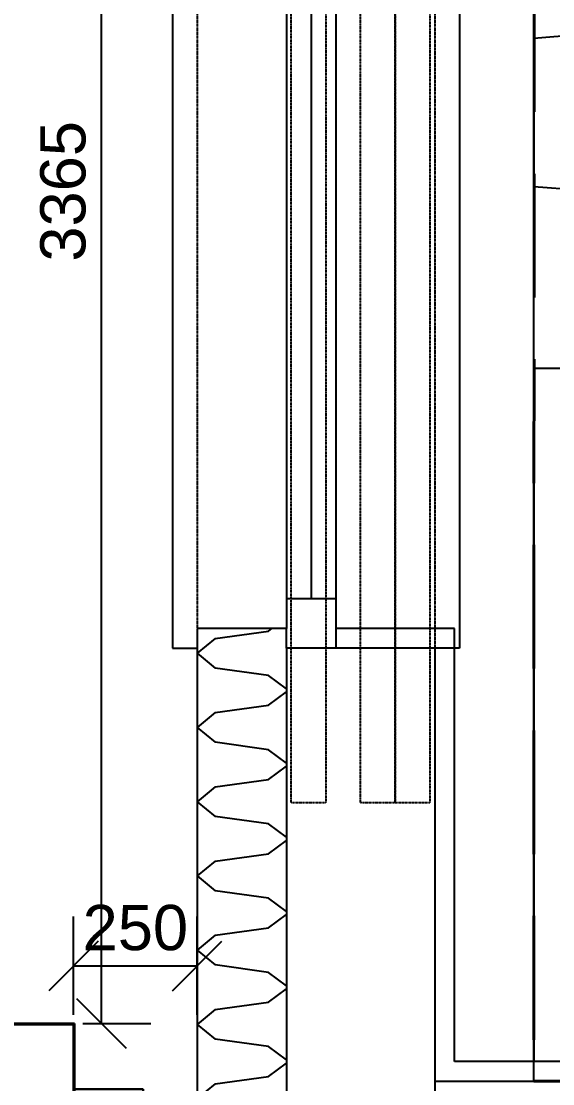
# Model space of a CAD drawing. Header units: millimetres. Extents: x 90740 to 167944, y -39332 to 25855.
# Drawn here: x 98982 to 100056, y 14797 to 16945 of the extents above; entities that cross this region are included whole.
import ezdxf

# ---------------------------------------------------------------- set-up
doc = ezdxf.new("R2010")
doc.units = ezdxf.units.MM
for name, pattern in [('CARKOVANA', [0.21, 0.15, -0.06]), ('DASH', [75, 50, -25]), ('TECKOVANA', [0.06, 0, -0.06])]:
    doc.linetypes.add(name, pattern=pattern)
doc.layers.get('Defpoints').update_dxf_attribs({"color": 242})
for name, color, linetype in [('koty1', 7, 'Continuous'), ('OKRAJOV__DILAT_CIA_PDL', 2, 'Continuous'), ('vyk-KOTY', 4, 'Continuous')]:
    doc.layers.add(name, color=color, linetype=linetype)
doc.layers.add('XR$1$STANDARD', color=252, linetype='Continuous', lineweight=25)
doc.styles.add('ARIAL', font='arial.ttf')
doc.styles.add('ISOCPEUR_4', font='isocpeur.ttf', dxfattribs={"height": 100})
doc.dimstyles.new('CS_Priebežná_-_2_0_mm__stavbárska_čiarka_čERVENA', dxfattribs={"dimscale": 304.8, "dimtxt": 99.598118, "dimasz": 0.328084, "dimexe": 0.328084, "dimexo": 0.0625, "dimgap": 0, "dimtad": 1, "dimdec": 0, "dimrnd": 5, "dimzin": 0, "dimdsep": 46, "dimtxsty": 'ISOCPEUR_4', "dimblk1": 'OBLIQUE', "dimblk2": 'OBLIQUE', "dimsah": 1, "dimcen": 0.09, "dimazin": 0, "dimtfac": 1, "dimtdec": 4, "dimtix": 1, "dimtmove": 0, "dimatfit": 3, "dimfxl": 0.328084, "dimfxlon": 1, "dimtvp": 1, "dimtolj": 1, "dimtzin": 0, "dimarcsym": 2})

# ---------------------------------------------------------------- blocks, each defined once
blk = doc.blocks.new('A$C90b3fe5d')
at = {"layer": 'XR$1$STANDARD', "linetype": 'Continuous', "lineweight": -2}
for points in [[(98.2, 19098.3), (98.1, 19098.4), (98.2, 19098.5), (98.3, 19098.4)], [(98.2, 18948.3), (98.1, 18948.4), (98.2, 18948.5), (98.3, 18948.4)], [(98.2, 18798.3), (98.1, 18798.4), (98.2, 18798.5), (98.3, 18798.4)], [(98.2, 18648.3), (98.1, 18648.4), (98.2, 18648.5), (98.3, 18648.4)], [(98.2, 18498.3), (98.1, 18498.4), (98.2, 18498.5), (98.3, 18498.4)], [(98.2, 18348.3), (98.1, 18348.4), (98.2, 18348.5), (98.3, 18348.4)]]:
    blk.add_hatch(color=256, dxfattribs=at).paths.add_polyline_path(points, flags=16)
for p, q in [((742.2, 18263.4), (742.2, 21263.4)), ((12.2, 20763.4), (12.2, 19138.4)), ((342.2, 20763.4), (342.2, 19138.4)), ((592.2, 20763.4), (592.2, 19138.4)), ((242.2, 20723.4), (242.2, 19178.4)), ((292.2, 20663.4), (292.2, 19238.4)), ((1070.2, 20397.9), (742.2, 20370.8)), ((742.2, 20370.8), (742.2, 20070.8)), ((1070.2, 20047.9), (742.2, 20070.8)), ((742.2, 19704), (742.2, 18304)), ((1242.6, 19704), (742.2, 19704)), ((742.6, 18486.1), (742.6, 19686.1)), ((342.2, 19238.4), (242.2, 19238.4)), ((242.2, 19178.4), (62.2, 19178.4)), ((62.2, 19178.4), (62.2, 16098.4)), ((206.2, 19173.2), (213.1, 19178.4)), ((242.2, 19138.4), (242.2, 19178.4)), ((582.2, 19178.4), (342.2, 19178.4)), ((582.2, 18303.4), (582.2, 19178.4)), ((98.2, 19158.4), (62.2, 19128.4)), ((98.2, 19158.4), (206.2, 19173.2)), ((12.2, 19138.4), (62.2, 19138.4)), ((542.2, 19138.4), (242.2, 19138.4)), ((242.2, 19138.4), (242.2, 16138.4)), ((542.2, 19138.4), (542.2, 18263.4)), ((592.2, 19138.4), (542.2, 19138.4)), ((62.2, 19128.4), (98.2, 19098.4)), ((206.2, 19083.5), (98.2, 19098.4)), ((242.2, 19056.5), (206.2, 19083.5)), ((206.2, 19023.2), (242.2, 19050.2)), ((98.2, 19008.4), (62.2, 18978.4)), ((98.2, 19008.4), (206.2, 19023.2)), ((62.2, 18978.4), (98.2, 18948.4)), ((206.2, 18933.5), (98.2, 18948.4)), ((242.2, 18906.5), (206.2, 18933.5)), ((206.2, 18873.2), (242.2, 18900.2)), ((98.2, 18858.4), (62.2, 18828.4)), ((98.2, 18858.4), (206.2, 18873.2)), ((62.2, 18828.4), (98.2, 18798.4)), ((206.2, 18783.5), (98.2, 18798.4)), ((242.2, 18756.5), (206.2, 18783.5)), ((206.2, 18723.2), (242.2, 18750.2)), ((98.2, 18708.4), (62.2, 18678.4)), ((98.2, 18708.4), (206.2, 18723.2)), ((62.2, 18678.4), (98.2, 18648.4)), ((206.2, 18633.5), (98.2, 18648.4)), ((242.2, 18606.5), (206.2, 18633.5)), ((206.2, 18573.2), (242.2, 18600.2)), ((98.2, 18558.4), (62.2, 18528.4)), ((98.2, 18558.4), (206.2, 18573.2)), ((62.2, 18528.4), (98.2, 18498.4)), ((206.2, 18483.5), (98.2, 18498.4)), ((242.2, 18456.5), (206.2, 18483.5)), ((206.2, 18423.2), (242.2, 18450.2)), ((98.2, 18408.4), (62.2, 18378.4)), ((98.2, 18408.4), (206.2, 18423.2)), ((62.2, 18378.4), (98.2, 18348.4)), ((206.2, 18333.5), (98.2, 18348.4)), ((242.2, 18306.5), (206.2, 18333.5)), ((206.2, 18273.2), (242.2, 18300.2)), ((2942.2, 18303.4), (582.2, 18303.4)), ((742.2, 18304), (1242.6, 18304)), ((98.2, 18258.4), (206.2, 18273.2)), ((98.2, 18258.4), (62.2, 18228.4)), ((542.2, 18263.4), (2942.2, 18263.4)), ((542.2, 18263.4), (542.2, 18263.4)), ((542.2, 18263.4), (542.2, 18263.4)), ((542.2, 18263.4), (542.2, 18113.4))]:
    blk.add_line(p, q, dxfattribs=at)
at = {"layer": 'XR$1$STANDARD', "linetype": 'TECKOVANA', "lineweight": -2}
for p, q in [((252.2, 18825.9), (252.2, 21075.9)), ((322.2, 21075.9), (322.2, 18825.9)), ((392.2, 18825.9), (392.2, 21075.9)), ((462.2, 18825.9), (462.2, 21075.9)), ((462.2, 21075.9), (462.2, 18825.9)), ((532.2, 21075.9), (532.2, 18825.9)), ((322.2, 18825.9), (252.2, 18825.9)), ((462.2, 18825.9), (392.2, 18825.9)), ((532.2, 18825.9), (462.2, 18825.9))]:
    blk.add_line(p, q, dxfattribs=at)
at = {"layer": 'XR$1$STANDARD', "linetype": 'CARKOVANA', "lineweight": -2}
for p, q in [((542.2, 20763.4), (542.2, 19138.4)), ((62.2, 20723.4), (62.2, 19178.4))]:
    blk.add_line(p, q, dxfattribs=at)
blk = doc.blocks.new('wsrt')
at = {"lineweight": 30}
for p, q in [((10236.6, 1668.4), (10236.6, 1806.4)), ((10236.6, 1806.4), (10349.1, 1806.4)), ((10349.1, 1806.4), (10349.1, 1665.4)), ((11079.6, 1806.4), (10967.1, 1806.4)), ((10967.1, 1806.4), (10967.1, 1665.4)), ((11079.6, 1668.4), (11079.6, 1806.4)), ((10905.5, 1715.4), (10880.5, 1715.4)), ((10880.5, 1715.4), (10880.5, 1665.4)), ((10905.5, 1665.4), (10905.5, 1715.4)), ((10950.7, 1715.4), (10925.7, 1715.4)), ((10925.7, 1715.4), (10925.7, 1665.4)), ((10950.7, 1665.4), (10950.7, 1715.4)), ((10103.6, 1667.4), (11212.6, 1667.4)), ((10103.6, 1159.4), (10103.6, 1667.4)), ((10103.6, 1665.4), (11212.6, 1665.4)), ((10105.6, 1159.4), (10105.6, 1667.4)), ((11210.6, 1667.4), (11210.6, 1159.4)), ((11212.6, 1667.4), (11212.6, 1159.4)), ((11212.6, 1161.4), (10103.6, 1161.4)), ((10349.1, 1020.4), (10349.1, 1161.4)), ((10967.1, 1020.4), (10967.1, 1161.4)), ((11212.6, 1159.4), (10103.6, 1159.4)), ((10236.6, 1158.4), (10236.6, 1020.4)), ((11079.6, 1158.4), (11079.6, 1020.4)), ((10236.6, 1020.4), (10349.1, 1020.4)), ((11079.6, 1020.4), (10967.1, 1020.4))]:
    blk.add_line(p, q, dxfattribs=at)
blk = doc.blocks.new('_Oblique')
at = {"layer": 'koty1', "color": 0, "lineweight": -2}
blk.add_line((-0.5, -0.5), (0.5, 0.5), dxfattribs=at)
blk = doc.blocks.new('*D320')
at = {"layer": 'Defpoints', "color": 0, "transparency": 16777216}
for p in [(99087.9, 15035.3), (99087.9, 14917.4), (99337.9, 14917.4)]:
    blk.add_point(p, dxfattribs=at)
at = {"layer": 'vyk-KOTY', "color": 0, "lineweight": -2, "transparency": 16777216}
for p, q in [((99087.9, 14936.4), (99087.9, 15135.3)), ((99337.9, 14936.4), (99337.9, 15135.3)), ((99337.9, 15035.3), (99087.9, 15035.3))]:
    blk.add_line(p, q, dxfattribs=at)
at = {"layer": 'vyk-KOTY', "color": 0, "lineweight": -2, "transparency": 16777216, "xscale": 100, "yscale": 100, "zscale": 100, "rotation": 180}
blk.add_blockref('_Oblique', (99087.9, 15035.3), dxfattribs=at)
at = {"layer": 'vyk-KOTY', "color": 0, "lineweight": -2, "transparency": 16777216, "xscale": 100, "yscale": 100, "zscale": 100}
blk.add_blockref('_Oblique', (99337.9, 15035.3), dxfattribs=at)
at = {"layer": 'vyk-KOTY', "color": 0, "transparency": 16777216, "insert": (99212.9, 15112.4), "char_height": 91.44, "attachment_point": 5, "style": 'ARIAL'}
blk.add_mtext('\\A1;250', dxfattribs=at)
blk = doc.blocks.new('*D321')
at = {"layer": 'Defpoints', "color": 0, "transparency": 16777216}
for p in [(99144.2, 18282.4), (99337.9, 18282.4), (99087.9, 14919.4)]:
    blk.add_point(p, dxfattribs=at)
at = {"layer": 'vyk-KOTY', "color": 0, "lineweight": -2, "transparency": 16777216}
for p, q in [((99244.2, 18282.4), (99044.2, 18282.4)), ((99144.2, 14919.4), (99144.2, 18282.4)), ((99106.9, 14919.4), (99244.2, 14919.4))]:
    blk.add_line(p, q, dxfattribs=at)
at = {"layer": 'vyk-KOTY', "color": 0, "lineweight": -2, "transparency": 16777216, "xscale": 100, "yscale": 100, "zscale": 100}
for p, rotation in [((99144.2, 18282.4), 90), ((99144.2, 14919.4), 270)]:
    blk.add_blockref('_Oblique', p, dxfattribs=dict(at, rotation=rotation))
at = {"layer": 'vyk-KOTY', "color": 0, "transparency": 16777216, "insert": (99067, 16600.9), "char_height": 91.44, "attachment_point": 5, "rotation": 90, "style": 'ARIAL'}
blk.add_mtext('\\A1;3365', dxfattribs=at)

msp = doc.modelspace()

# ---------------------------------------------------------------- linework, layer by layer
at = {"layer": 'OKRAJOV__DILAT_CIA_PDL', "color": 95, "linetype": 'DASH', "lineweight": 40, "ltscale": 5}
msp.add_lwpolyline([(102197.3, 17763.3), (100018.5, 17761.4), (100017.9, 14802.4), (104017.9, 14802.4)], dxfattribs=at)

# ---------------------------------------------------------------- block references
at = {"linetype": 'Continuous'}
msp.add_blockref('A$C90b3fe5d', (99275.7, -3461), dxfattribs=at)
at = {"rotation": 269.9999960982776}
msp.add_blockref('wsrt', (97422.5, 25023), dxfattribs=at)

# ---------------------------------------------------------------- dimensions: what is measured, and where the dimension line sits
at = {"layer": 'vyk-KOTY', "color": 0}
dim = msp.add_linear_dim(base=(99144.2, 18282.4), p1=(99087.9, 14919.4), p2=(99337.9, 18282.4), angle=270, text='3365', dimstyle='CS_Priebežná_-_2_0_mm__stavbárska_čiarka_čERVENA', override={"dimtxt": 0.3, "dimgap": 0.1, "dimpost": '<>', "dimtxsty": 'ARIAL'}, dxfattribs=at)
dim.commit()
dim.dimension.update_dxf_attribs({"geometry": '*D321', "text_midpoint": (99144.2, 16600.9), "dimtype": 160})
dim = msp.add_linear_dim(base=(99087.9, 15035.3), p1=(99337.9, 14917.4), p2=(99087.9, 14917.4), dimstyle='CS_Priebežná_-_2_0_mm__stavbárska_čiarka_čERVENA', override={"dimtxt": 0.3, "dimgap": 0.1, "dimpost": '<>', "dimtxsty": 'ARIAL'}, dxfattribs=at)
dim.commit()
dim.dimension.update_dxf_attribs({"geometry": '*D320', "text_midpoint": (99212.9, 15035.3), "dimtype": 160})

doc.saveas('drawing.dxf')
